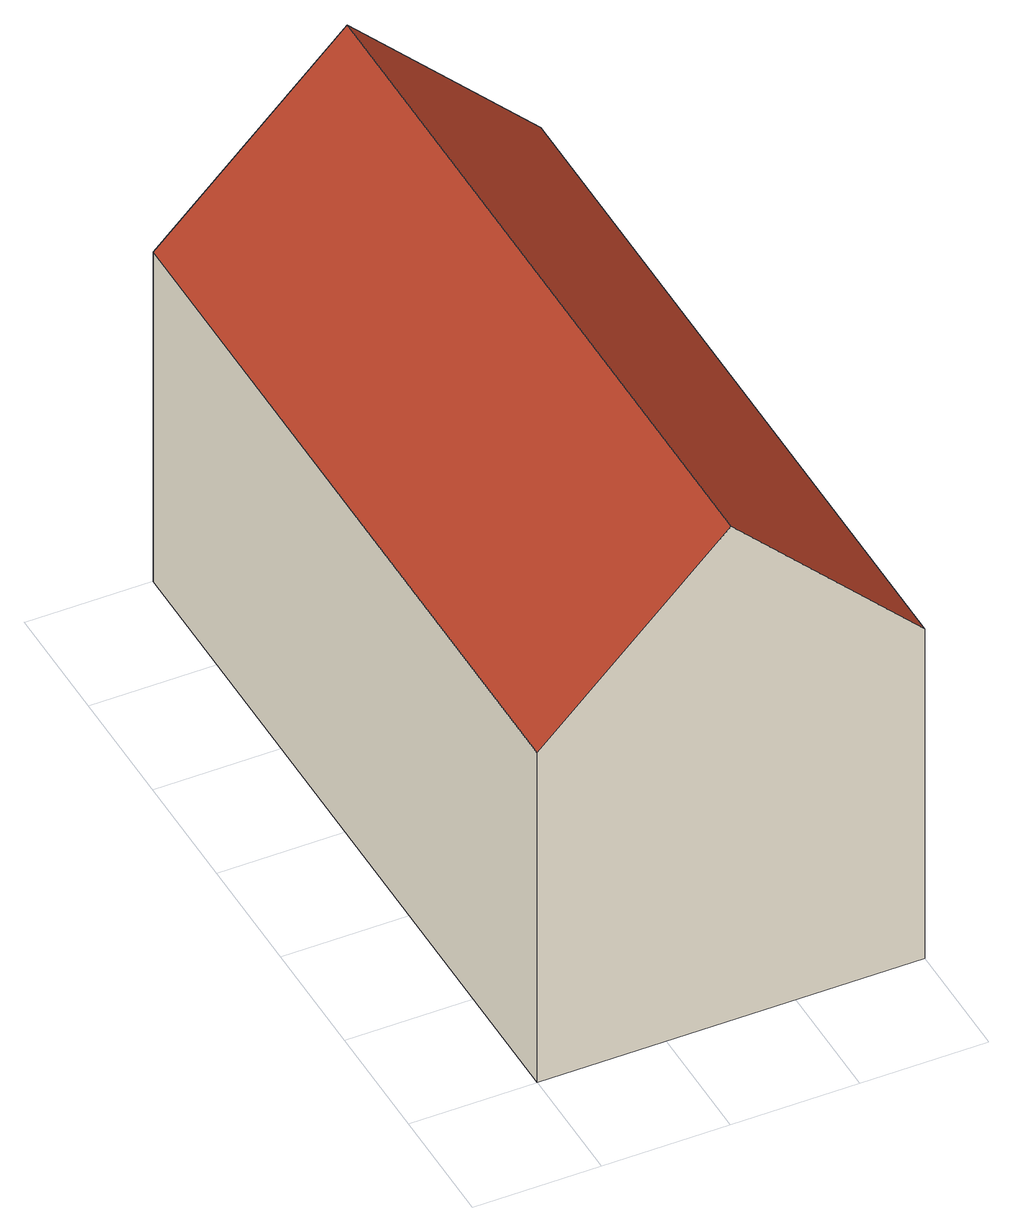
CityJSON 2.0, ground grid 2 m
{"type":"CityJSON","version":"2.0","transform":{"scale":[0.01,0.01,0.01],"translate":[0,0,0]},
"CityObjects":{
"building1":{"type":"Building","geometry":[{"type":"MultiSurface","lod":"2","boundaries":[[[0,1,2,3]],[[1,4,5,2]],[[6,7,0,3]],[[2,5,8,6,3]],[[9,10,11,12]],[[0,7,13,4,1]],[[4,13,8,5]],[[8,13,7,6]]],"semantics":{"surfaces":[{"type":"GroundSurface"},{"type":"WallSurface"},{"type":"RoofSurface"}],"values":[0,1,1,1,1,1,2,2]}}]}
},
"vertices":[
[0,1200,0],[600,1200,0],[600,0,0],[0,0,0],[600,1200,600],[600,0,600],[0,0,600],[0,1200,600],[300,0,900],[400,0,200],[400,0,400],[200,0,400],[200,0,200],[300,1200,900]
]}
